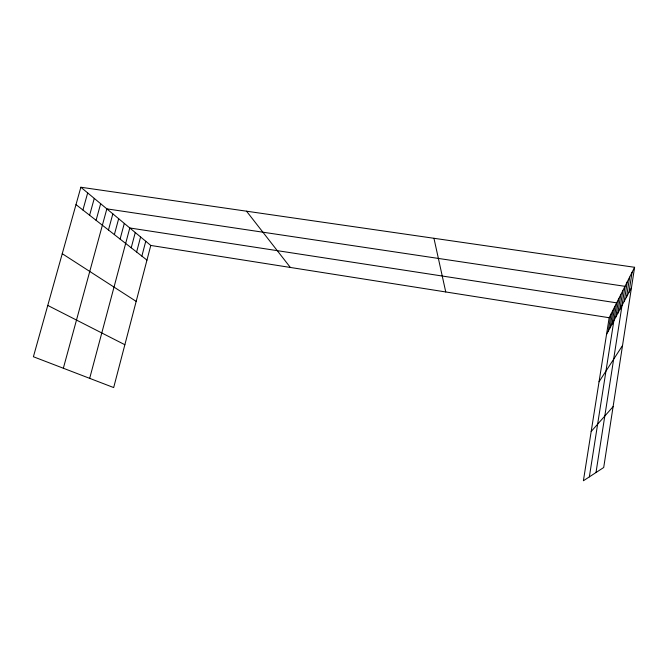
<?xml version="1.0" encoding="UTF-8"?>
<svg xmlns="http://www.w3.org/2000/svg" width="668" height="668" viewBox="0 0 668 668"><rect width="100%" height="100%" fill="white"/><g stroke="black" fill="none" stroke-linecap="round" stroke-linejoin="round"><path stroke-width="1" d="M595.998 472.543L625.006 286.33L106.847 208.867L63.343 368.243M624.263 301.193L627.269 281.829M626.567 296.868L629.623 277.162M628.964 292.375L632.062 272.319M634.6 267.292L603.705 467.508L583.398 480.76L609.174 317.726L634.6 267.292L80.861 187.24L33.4 356.745L113.677 387.565L150.784 245.448L80.861 187.24M610.084 327.804L612.806 310.536M611.946 324.306L614.71 306.754M589.351 476.877L616.673 302.846L129.792 227.972L89.679 378.355M615.812 317.049L618.651 298.93M617.816 313.292L620.697 294.872M619.887 309.401L622.81 290.68M608.272 331.194L610.961 314.185M136.623 252.011L140.589 236.965M141.867 256.111L145.758 241.265M131.22 247.795L135.27 232.531M120.098 239.094L124.306 223.404M114.37 234.618L118.662 218.703M108.466 230.001L112.842 213.86M96.092 220.323L100.659 203.715M89.612 215.255L94.272 198.396M82.915 210.019L87.675 192.91M606.527 334.468L631.452 287.708M599.054 381.754L622.526 345.531M591.188 431.478L613.099 406.645M150.784 245.448L609.174 317.726M47.77 305.426L124.858 344.721M62.249 253.706L136.172 301.385M76.002 204.608L146.96 260.094M246.525 211.188L290.371 267.459M433.95 238.284L445.748 291.958"/></g></svg>
